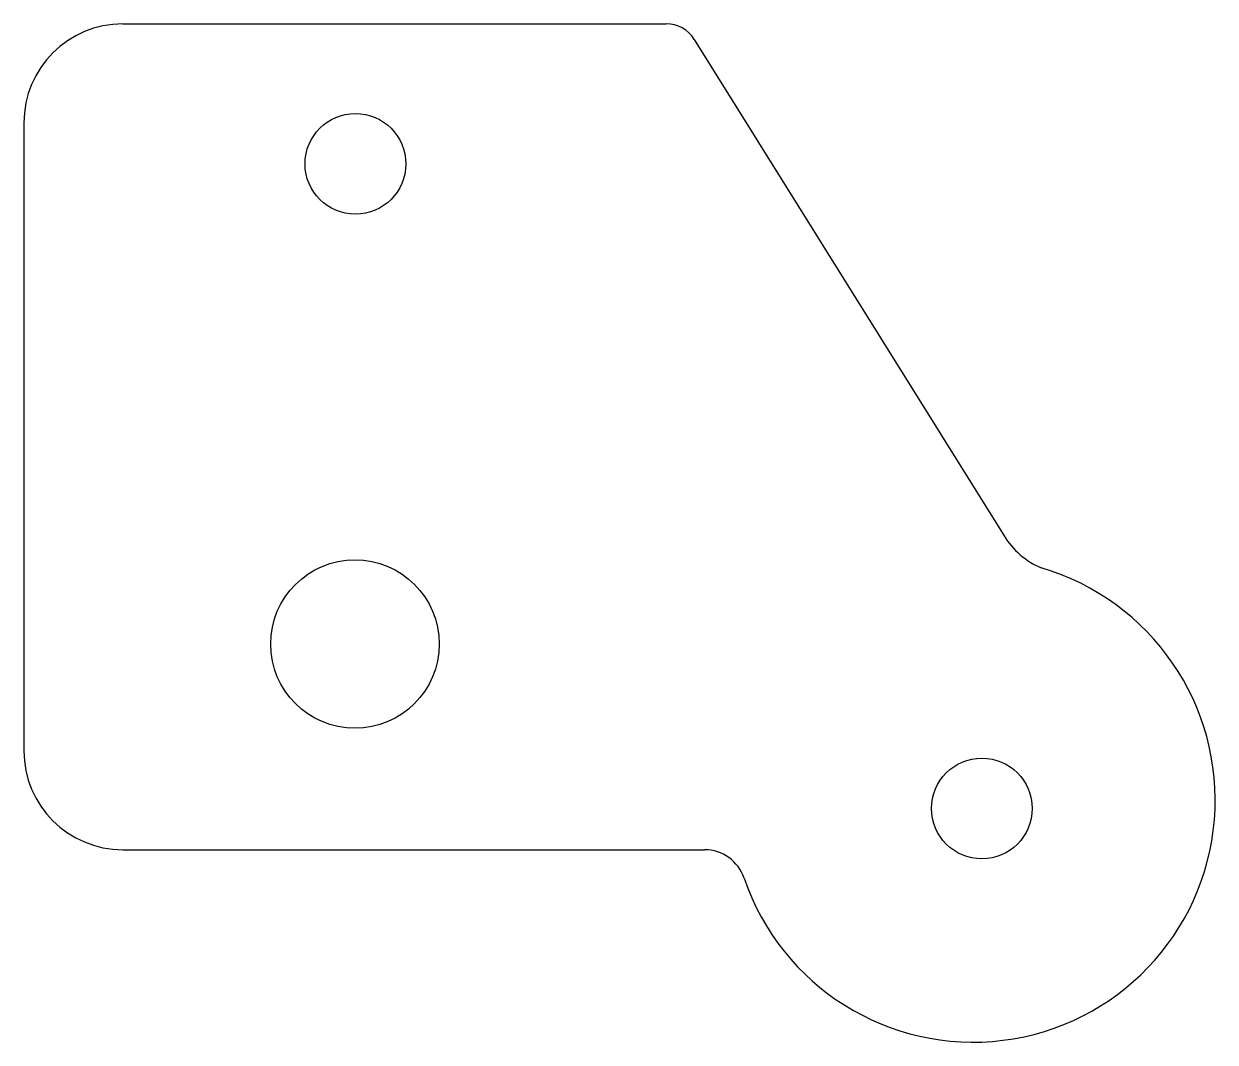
# Model space of a CAD drawing. Header units: millimetres. Extents: x -78 to -41.9, y -13.8 to 17.
import ezdxf

# ---------------------------------------------------------------- set-up
doc = ezdxf.new("R2010")
doc.units = ezdxf.units.MM
doc.layers.get('0').update_dxf_attribs({"linetype": 'CONTINUOUS'})

msp = doc.modelspace()

# ---------------------------------------------------------------- linework, layer by layer
for p, q in [((-75, 17.008), (-58.555, 17.008)), ((-57.706, 16.538), (-48.329, 1.51)), ((-78, 14.008), (-78, -4.992)), ((-75, -7.992), (-59, -7.992)), ((-59, -7.992), (-57.395, -7.992))]:
    msp.add_line(p, q)
for centre, radius in [((-67.962, 12.77), 1.525), ((-67.977, -1.764), 2.55), ((-49, -6.742), 1.525)]:
    msp.add_circle(centre, radius)
for centre, radius, start, end in [((-75, 14.008), 3, 90, 180), ((-58.555, 16.008), 1, 31.9629, 90), ((-46.208, 2.833), 2.5, 211.9629, 246.5659), ((-49.263, -6.49), 7.325, -161.2153, 73.6604), ((-75, -4.992), 3, 180, 270), ((-57.395, -9.256), 1.265, 18.7847, 90)]:
    msp.add_arc(centre, radius, start, end)

doc.saveas('drawing.dxf')
